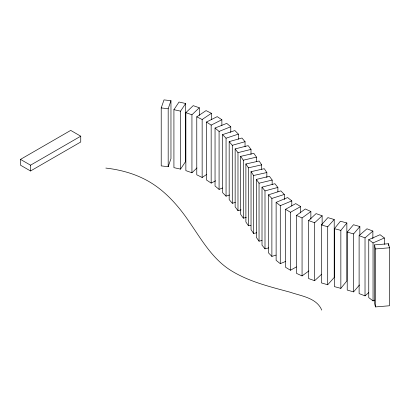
<?xml version="1.0" encoding="UTF-8"?>
<svg xmlns="http://www.w3.org/2000/svg" width="410" height="410" viewBox="0 0 410 410"><rect width="100%" height="100%" fill="white"/><g stroke="black" fill="none" stroke-linecap="round" stroke-linejoin="round"><path stroke-width="0.61" d="M161.217 107.932L164.005 99.891L170.965 100.696L170.965 158.665L168.182 166.706L161.217 165.901L161.217 107.932L168.182 108.737L170.965 100.696M173.922 109.685L179.021 102.034L185.648 103.504L185.648 161.473L180.549 169.125L173.922 167.654L173.922 109.685L180.549 111.156L185.648 103.504M334.416 228.657L340.418 221.231L346.855 222.963L346.855 280.932L340.853 288.363L334.416 286.631L334.416 228.657L340.853 230.389L346.855 222.963M359.473 284.986L353.589 291.879L347.219 290.065L347.219 232.096L353.497 224.741L359.862 226.556L359.862 234.833M353.589 291.879L353.589 233.91L359.862 226.556M321.394 224.921L327.892 217.633L334.206 219.509L334.206 277.478L327.708 284.771L321.394 282.895L321.394 224.921L327.708 226.797L334.206 219.509M196.995 167.936L191.936 172.759L185.863 170.632L185.863 112.663L193.223 105.652L199.296 107.774L199.296 115.42M191.936 172.759L191.936 114.785L199.296 107.774M321.66 274.182L314.634 280.712L308.607 278.549L308.607 220.575L316.1 213.615L322.132 215.778L322.132 224.695M314.634 280.712L314.634 222.738L322.132 215.778M368.718 292.643L365.023 295.861L359.109 293.596L359.109 235.622L366.955 228.79L372.869 231.055L372.869 238.702M365.023 295.861L365.023 237.887L372.869 231.055M308.914 270.913L302.062 275.915L296.491 273.373L296.491 215.404L305.301 208.972L310.867 211.514L310.867 219.16M302.062 275.915L302.062 217.946L310.867 211.514M206.789 174.373L202.15 177.479L196.774 174.798L196.774 116.829L206.046 110.618L211.422 113.298L211.422 119.669M202.15 177.479L202.15 119.505L211.422 113.298M20.5 159.387L70.704 130.4L80.744 136.197L80.744 141.993L30.54 170.98L20.5 165.184L20.5 159.387L30.54 165.184L80.744 136.197M296.374 266.936L290.459 270.231L285.529 267.279L285.529 209.31L295.748 203.616L300.679 206.568L300.679 212.939M285.529 209.31L290.459 212.257L300.679 206.568M215.67 180.82L211.165 183.091L206.496 180L206.496 122.031L217.203 116.64L221.866 119.73L221.866 125.465M206.496 122.031L211.165 125.117L221.866 119.73M374.74 300.156L373.044 300.899L368.754 297.629L368.754 239.66L380.07 234.71L384.36 237.974L384.36 244.345M368.754 239.66L373.044 242.925L384.36 237.974M285.462 261.498L280.281 263.656L276.125 260.329L276.125 202.361L287.641 197.564L291.797 200.885L291.797 205.984M276.125 202.361L280.281 205.682L291.797 200.885M222.584 187.985L219.078 189.379L215.045 186.007L215.045 128.033L226.735 123.379L230.768 126.751L230.768 132.486M215.045 128.033L219.078 131.41L230.768 126.751M229.585 194.996L226.059 196.159L222.543 192.597L222.543 134.623L234.879 130.564L238.394 134.126L238.394 139.226M222.543 134.623L226.059 138.185L238.394 134.126M276.022 255.082L271.881 256.404L268.437 252.821L268.437 194.847L280.855 190.87L284.299 194.458L284.299 199.552M268.437 194.847L271.881 198.435L284.299 194.458M235.33 202.422L232.291 203.278L229.175 199.593L229.175 141.624L241.936 138.026L245.052 141.706L245.052 146.806M229.175 141.624L232.291 145.304L245.052 141.706M268.678 247.871L264.998 248.855L262.01 245.134L262.01 187.165L274.895 183.716L277.877 187.437L277.877 191.895M262.01 187.165L264.998 190.881L277.877 187.437M241.08 209.858L237.979 210.632L235.145 206.876L235.145 148.907L248.168 145.637L250.997 149.394L250.997 154.488M235.145 148.907L237.979 152.663L250.997 149.394M262.021 240.465L259.043 241.177L256.327 237.39L256.327 179.421L269.447 176.29L272.163 180.077L272.163 184.536M256.327 179.421L259.043 183.208L272.163 180.077M246.297 217.459L243.299 218.156L240.649 214.353L240.649 156.379L253.826 153.32L256.475 157.122L256.475 161.586M240.649 156.379L243.299 160.182L256.475 157.122M256.629 232.793L253.621 233.469L251.038 229.651L251.038 171.682L264.265 168.7L266.848 172.518L266.848 177.612M251.038 171.682L253.621 175.5L266.848 172.518M250.858 225.244L248.45 225.782L245.887 221.959L245.887 163.99L259.125 161.027L261.693 164.851L261.693 169.309M245.887 163.99L248.45 167.813L261.693 164.851M374.438 244.893L388.495 243.73L389.5 247.789L389.5 305.763L375.442 306.921L374.438 302.862L374.438 244.893L375.442 248.947L375.442 306.921M375.442 248.947L389.5 247.789M347.219 232.096L353.589 233.91M185.863 112.663L191.936 114.785M308.607 220.575L314.634 222.738M359.109 235.622L365.023 237.887M296.491 215.404L302.062 217.946M196.774 116.829L202.15 119.505M321.727 310.109C316.72 297.844 301.324 296.102 290.254 292.243C269.319 286.544 247.619 281.424 229.216 269.406C212.288 258.151 201.822 240.25 190.604 223.834C178.13 205.036 162.544 187.36 141.681 177.781A81.554 47.083 0 0 0 105.847 168.079M388.495 243.73L388.495 245.641M373.044 242.925L373.044 300.899M340.853 230.389L340.853 288.363M327.708 226.797L327.708 284.771M290.459 212.257L290.459 270.231M280.281 205.682L280.281 263.656M271.881 198.435L271.881 256.404M264.998 190.881L264.998 248.855M259.043 183.208L259.043 241.177M253.621 175.5L253.621 233.469M248.45 167.813L248.45 225.782M243.299 160.182L243.299 218.156M237.979 152.663L237.979 210.632M232.291 145.304L232.291 203.278M226.059 138.185L226.059 196.159M219.078 131.41L219.078 189.379M211.165 125.117L211.165 183.091M180.549 111.156L180.549 169.125M168.182 108.737L168.182 166.706M30.54 165.184L30.54 170.98"/></g></svg>
